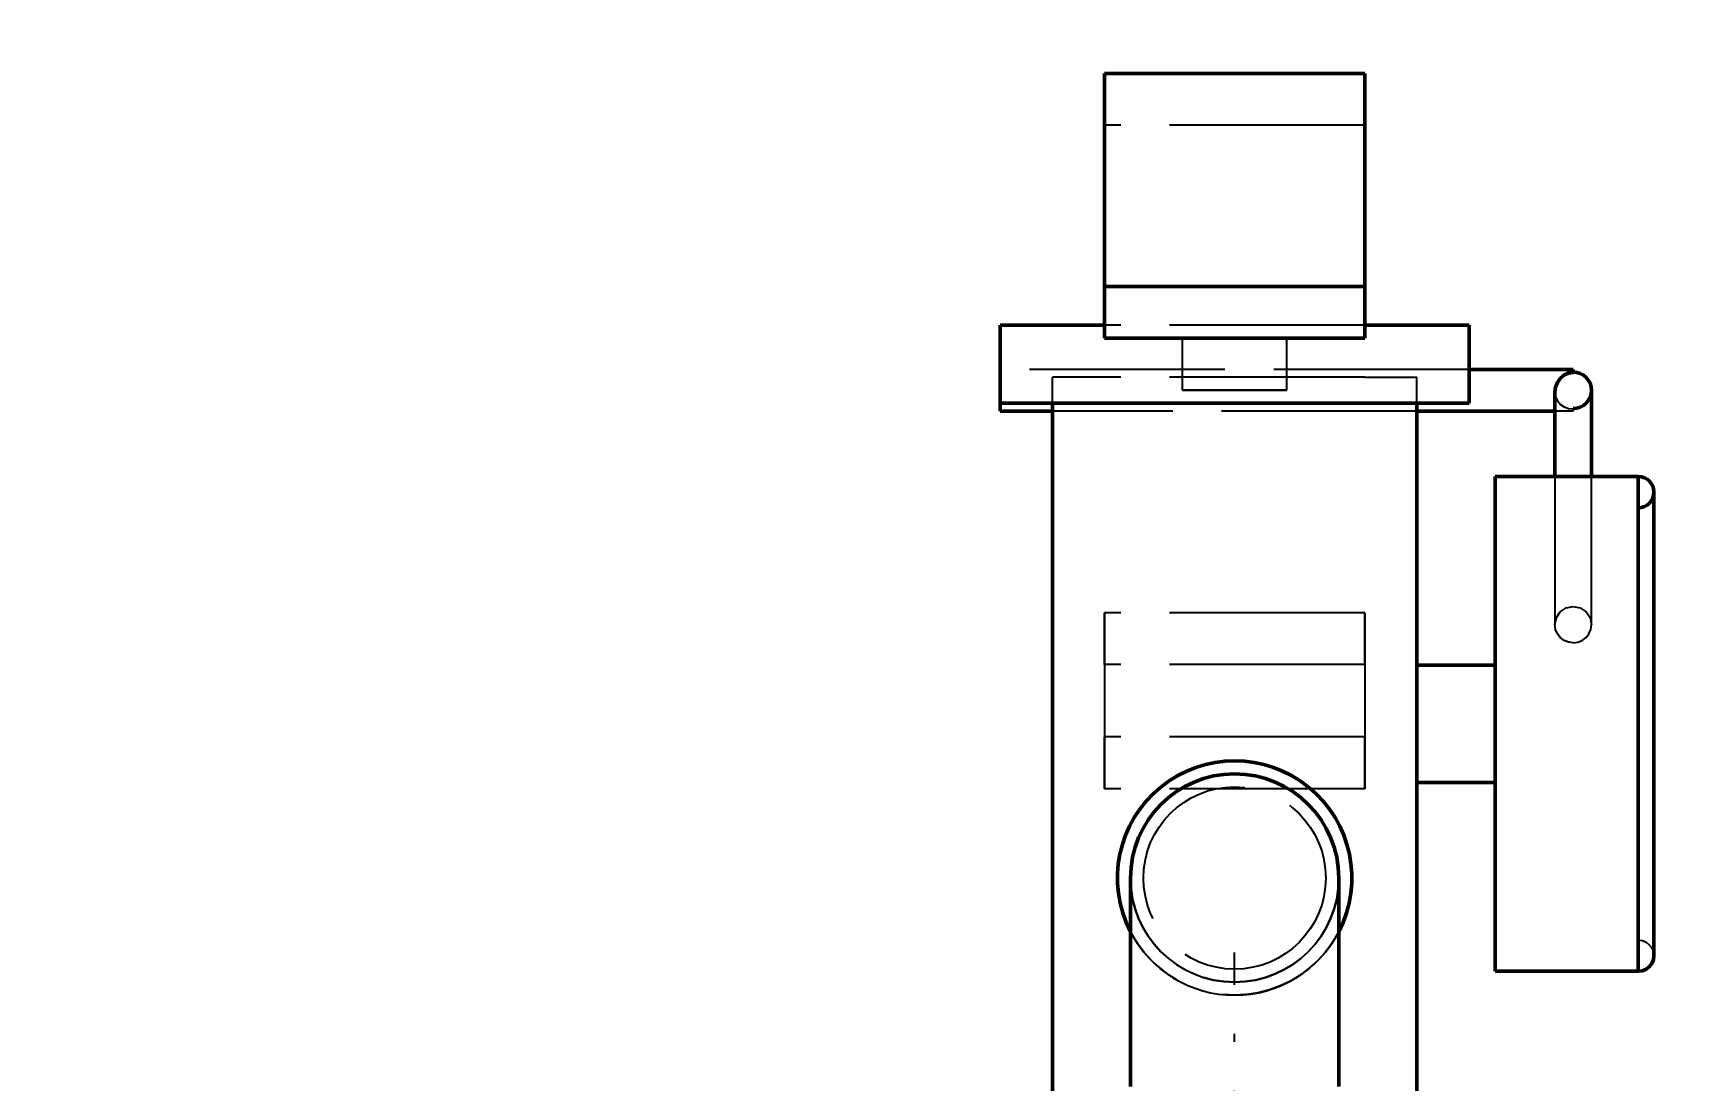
# Model space of a CAD drawing. Header units: millimetres. Extents: x 0 to 420, y 0 to 297.
# Drawn here: x 146 to 171.61, y 251.53 to 267.62 of the extents above; entities that cross this region are included whole.
import ezdxf

# ---------------------------------------------------------------- set-up
doc = ezdxf.new("R2010")
doc.units = ezdxf.units.MM
doc.linetypes.add('ISO02-TRAZOS', pattern=[3.75, 3, -0.75])
doc.linetypes.add('ISO04-TRAZO-PUNTO', pattern=[7.625, 6, -0.75, 0.125, -0.75])
for name, color, linetype, lineweight in [('01-VISIBLE', 7, 'CONTINUOUS', 50), ('02-OCULTA', 4, 'ISO02-TRAZOS', 25), ('03-EJE', 1, 'ISO04-TRAZO-PUNTO', 25), ('04-COTA', 3, 'CONTINUOUS', 25)]:
    doc.layers.add(name, color=color, linetype=linetype, lineweight=lineweight)
doc.styles.add('ISO3098', font='isocpeur.ttf')
doc.dimstyles.new('FLAMA-ISO', dxfattribs={"dimtxt": 3.5, "dimasz": 3, "dimexe": 2, "dimexo": 1, "dimgap": 1, "dimtad": 1, "dimdec": 1, "dimtxsty": 'ISO3098', "dimcen": 2.5, "dimclrd": 3, "dimclre": 3, "dimclrt": 3, "dimazin": 3, "dimtfac": 1, "dimtmove": 0, "dimatfit": 3, "dimlwd": 25, "dimlwe": 25})

msp = doc.modelspace()

# ---------------------------------------------------------------- linework, layer by layer
at = {"layer": '01-VISIBLE'}
for p, q in [((166.449, 267), (162.449, 267)), ((162.449, 263.728), (162.449, 267)), ((166.449, 263.728), (166.449, 267)), ((166.449, 263.728), (162.449, 263.728)), ((162.449, 262.934), (162.449, 263.728)), ((166.449, 262.934), (166.449, 263.728)), ((162.449, 263.134), (160.849, 263.134)), ((168.049, 263.134), (166.449, 263.134)), ((166.449, 262.934), (162.449, 262.934)), ((169.649, 262.454), (168.049, 262.454)), ((168.049, 261.934), (160.849, 261.934)), ((161.649, 261.814), (160.849, 261.814)), ((161.649, 250.5), (161.649, 261.934)), ((167.249, 250.5), (167.249, 261.934)), ((169.369, 261.814), (167.249, 261.814)), ((168.449, 260.809), (170.649, 260.809)), ((167.249, 257.909), (168.449, 257.909)), ((167.249, 256.109), (168.449, 256.109)), ((168.449, 253.209), (170.649, 253.209))]:
    msp.add_line(p, q, dxfattribs=at)
for points in [[(160.849, 261.934), (160.849, 262.034), (160.849, 262.134), (160.849, 262.234), (160.849, 262.334), (160.849, 262.434), (160.849, 262.534), (160.849, 262.634), (160.849, 262.734), (160.849, 262.834), (160.849, 262.934), (160.849, 263.034), (160.849, 263.134)], [(168.049, 261.934), (168.049, 262.034), (168.049, 262.134), (168.049, 262.234), (168.049, 262.334), (168.049, 262.434), (168.049, 262.534), (168.049, 262.634), (168.049, 262.734), (168.049, 262.834), (168.049, 262.934), (168.049, 263.034), (168.049, 263.134)], [(169.649, 262.407), (169.574, 262.396), (169.506, 262.363), (169.449, 262.313), (169.406, 262.251), (169.378, 262.18), (169.369, 262.105)], [(169.649, 262.407), (169.649, 262.415), (169.649, 262.423), (169.649, 262.431), (169.649, 262.438), (169.649, 262.446), (169.649, 262.454)], [(169.369, 262.105), (169.369, 261.997), (169.369, 261.889), (169.369, 261.781), (169.369, 261.673), (169.369, 261.565), (169.369, 261.457), (169.369, 261.349), (169.369, 261.241), (169.369, 261.133), (169.369, 261.025), (169.369, 260.917), (169.369, 260.809)], [(169.929, 260.809), (169.929, 260.911), (169.929, 261.013), (169.929, 261.115), (169.929, 261.216), (169.929, 261.318), (169.929, 261.42), (169.929, 261.522), (169.929, 261.624), (169.929, 261.726), (169.929, 261.828), (169.929, 261.93), (169.929, 262.032), (169.929, 262.134)], [(169.929, 260.809), (169.929, 260.911), (169.929, 261.013), (169.929, 261.115), (169.929, 261.216), (169.929, 261.318), (169.929, 261.42), (169.929, 261.522), (169.929, 261.624), (169.929, 261.726), (169.929, 261.828), (169.929, 261.93), (169.929, 262.032), (169.929, 262.134)], [(160.849, 261.814), (160.849, 261.834), (160.849, 261.854), (160.849, 261.874), (160.849, 261.894), (160.849, 261.914), (160.849, 261.934)], [(169.369, 261.814), (169.369, 261.713), (169.369, 261.613), (169.369, 261.512), (169.369, 261.412), (169.369, 261.311), (169.369, 261.211), (169.369, 261.11), (169.369, 261.01), (169.369, 260.909), (169.369, 260.809)], [(168.449, 260.809), (168.449, 260.709), (168.449, 260.609), (168.449, 260.509), (168.449, 260.409), (168.449, 260.309), (168.449, 260.209), (168.449, 260.109), (168.449, 260.009), (168.449, 259.909), (168.449, 259.809), (168.449, 259.709), (168.449, 259.609), (168.449, 259.509), (168.449, 259.409), (168.449, 259.309), (168.449, 259.209), (168.449, 259.109), (168.449, 259.009), (168.449, 258.909), (168.449, 258.809), (168.449, 258.709), (168.449, 258.609), (168.449, 258.509), (168.449, 258.409), (168.449, 258.309), (168.449, 258.209), (168.449, 258.109), (168.449, 258.009), (168.449, 257.909), (168.449, 257.809), (168.449, 257.709), (168.449, 257.609), (168.449, 257.509), (168.449, 257.409), (168.449, 257.309), (168.449, 257.209), (168.449, 257.109), (168.449, 257.009), (168.449, 256.909), (168.449, 256.809), (168.449, 256.709), (168.449, 256.609), (168.449, 256.509), (168.449, 256.409), (168.449, 256.309), (168.449, 256.209), (168.449, 256.109), (168.449, 256.009), (168.449, 255.909), (168.449, 255.809), (168.449, 255.709), (168.449, 255.609), (168.449, 255.509), (168.449, 255.409), (168.449, 255.309), (168.449, 255.209), (168.449, 255.109), (168.449, 255.009), (168.449, 254.909), (168.449, 254.809), (168.449, 254.709), (168.449, 254.609), (168.449, 254.509), (168.449, 254.409), (168.449, 254.309), (168.449, 254.209), (168.449, 254.109), (168.449, 254.009), (168.449, 253.909), (168.449, 253.809), (168.449, 253.709), (168.449, 253.609), (168.449, 253.509), (168.449, 253.409), (168.449, 253.309), (168.449, 253.209)], [(170.649, 260.809), (170.649, 260.709), (170.649, 260.609), (170.649, 260.509), (170.649, 260.409), (170.649, 260.309), (170.649, 260.209), (170.649, 260.109), (170.649, 260.009), (170.649, 259.909), (170.649, 259.809), (170.649, 259.709), (170.649, 259.609), (170.649, 259.509), (170.649, 259.409), (170.649, 259.309), (170.649, 259.209), (170.649, 259.109), (170.649, 259.009), (170.649, 258.909), (170.649, 258.809), (170.649, 258.709), (170.649, 258.609), (170.649, 258.509), (170.649, 258.409), (170.649, 258.309), (170.649, 258.209), (170.649, 258.109), (170.649, 258.009), (170.649, 257.909), (170.649, 257.809), (170.649, 257.709), (170.649, 257.609), (170.649, 257.509), (170.649, 257.409), (170.649, 257.309), (170.649, 257.209), (170.649, 257.109), (170.649, 257.009), (170.649, 256.909), (170.649, 256.809), (170.649, 256.709), (170.649, 256.609), (170.649, 256.509), (170.649, 256.409), (170.649, 256.309), (170.649, 256.209), (170.649, 256.109), (170.649, 256.009), (170.649, 255.909), (170.649, 255.809), (170.649, 255.709), (170.649, 255.609), (170.649, 255.509), (170.649, 255.409), (170.649, 255.309), (170.649, 255.209), (170.649, 255.109), (170.649, 255.009), (170.649, 254.909), (170.649, 254.809), (170.649, 254.709), (170.649, 254.609), (170.649, 254.509), (170.649, 254.409), (170.649, 254.309), (170.649, 254.209), (170.649, 254.109), (170.649, 254.009), (170.649, 253.909), (170.649, 253.809), (170.649, 253.709), (170.649, 253.609), (170.649, 253.509), (170.649, 253.409), (170.649, 253.309), (170.649, 253.209)], [(170.889, 253.449), (170.889, 253.549), (170.889, 253.649), (170.889, 253.75), (170.889, 253.85), (170.889, 253.95), (170.889, 254.05), (170.889, 254.151), (170.889, 254.251), (170.889, 254.351), (170.889, 254.452), (170.889, 254.552), (170.889, 254.652), (170.889, 254.752), (170.889, 254.853), (170.889, 254.953), (170.889, 255.053), (170.889, 255.154), (170.889, 255.254), (170.889, 255.354), (170.889, 255.454), (170.889, 255.555), (170.889, 255.655), (170.889, 255.755), (170.889, 255.856), (170.889, 255.956), (170.889, 256.056), (170.889, 256.156), (170.889, 256.257), (170.889, 256.357), (170.889, 256.457), (170.889, 256.557), (170.889, 256.658), (170.889, 256.758), (170.889, 256.858), (170.889, 256.959), (170.889, 257.059), (170.889, 257.159), (170.889, 257.259), (170.889, 257.36), (170.889, 257.46), (170.889, 257.56), (170.889, 257.661), (170.889, 257.761), (170.889, 257.861), (170.889, 257.961), (170.889, 258.062), (170.889, 258.162), (170.889, 258.262), (170.889, 258.363), (170.889, 258.463), (170.889, 258.563), (170.889, 258.663), (170.889, 258.764), (170.889, 258.864), (170.889, 258.964), (170.889, 259.065), (170.889, 259.165), (170.889, 259.265), (170.889, 259.365), (170.889, 259.466), (170.889, 259.566), (170.889, 259.666), (170.889, 259.766), (170.889, 259.867), (170.889, 259.967), (170.889, 260.067), (170.889, 260.168), (170.889, 260.268), (170.889, 260.368), (170.889, 260.468), (170.889, 260.569)], [(170.889, 253.449), (170.889, 253.549), (170.889, 253.649), (170.889, 253.75), (170.889, 253.85), (170.889, 253.95), (170.889, 254.05), (170.889, 254.151), (170.889, 254.251), (170.889, 254.351), (170.889, 254.452), (170.889, 254.552), (170.889, 254.652), (170.889, 254.752), (170.889, 254.853), (170.889, 254.953), (170.889, 255.053), (170.889, 255.154), (170.889, 255.254), (170.889, 255.354), (170.889, 255.454), (170.889, 255.555), (170.889, 255.655), (170.889, 255.755), (170.889, 255.856), (170.889, 255.956), (170.889, 256.056), (170.889, 256.156), (170.889, 256.257), (170.889, 256.357), (170.889, 256.457), (170.889, 256.557), (170.889, 256.658), (170.889, 256.758), (170.889, 256.858), (170.889, 256.959), (170.889, 257.059), (170.889, 257.159), (170.889, 257.259), (170.889, 257.36), (170.889, 257.46), (170.889, 257.56), (170.889, 257.661), (170.889, 257.761), (170.889, 257.861), (170.889, 257.961), (170.889, 258.062), (170.889, 258.162), (170.889, 258.262), (170.889, 258.363), (170.889, 258.463), (170.889, 258.563), (170.889, 258.663), (170.889, 258.764), (170.889, 258.864), (170.889, 258.964), (170.889, 259.065), (170.889, 259.165), (170.889, 259.265), (170.889, 259.365), (170.889, 259.466), (170.889, 259.566), (170.889, 259.666), (170.889, 259.766), (170.889, 259.867), (170.889, 259.967), (170.889, 260.067), (170.889, 260.168), (170.889, 260.268), (170.889, 260.368), (170.889, 260.468), (170.889, 260.569)], [(162.849, 251.442), (162.849, 251.542), (162.849, 251.642), (162.849, 251.742), (162.849, 251.842), (162.849, 251.942), (162.849, 252.042), (162.849, 252.142), (162.849, 252.242), (162.849, 252.342), (162.849, 252.442), (162.849, 252.542), (162.849, 252.642), (162.849, 252.742), (162.849, 252.842), (162.849, 252.942), (162.849, 253.042), (162.849, 253.142), (162.849, 253.242), (162.849, 253.342), (162.849, 253.442), (162.849, 253.542), (162.849, 253.642), (162.849, 253.742), (162.849, 253.842), (162.849, 253.942), (162.849, 254.042), (162.849, 254.142), (162.849, 254.242), (162.849, 254.342), (162.849, 254.442), (162.849, 254.542), (162.849, 254.642)], [(166.049, 251.442), (166.049, 251.542), (166.049, 251.642), (166.049, 251.742), (166.049, 251.842), (166.049, 251.942), (166.049, 252.042), (166.049, 252.142), (166.049, 252.242), (166.049, 252.342), (166.049, 252.442), (166.049, 252.542), (166.049, 252.642), (166.049, 252.742), (166.049, 252.842), (166.049, 252.942), (166.049, 253.042), (166.049, 253.142), (166.049, 253.242), (166.049, 253.342), (166.049, 253.442), (166.049, 253.542), (166.049, 253.642), (166.049, 253.742), (166.049, 253.842), (166.049, 253.942), (166.049, 254.042), (166.049, 254.142), (166.049, 254.242), (166.049, 254.342), (166.049, 254.442), (166.049, 254.542), (166.049, 254.642)], [(170.649, 253.209), (170.711, 253.217), (170.769, 253.241), (170.818, 253.279), (170.856, 253.329), (170.88, 253.387), (170.889, 253.449)]]:
    msp.add_lwpolyline(points, dxfattribs=at)
for centre, radius, start, end in [((169.649, 262.134), 0.28, -90, 90), ((170.649, 260.569), 0.24, -90, 90), ((164.449, 254.642), 1.8, -27.266, -152.734), ((164.449, 254.642), 1.6, 0, 180)]:
    msp.add_arc(centre, radius, start, end, dxfattribs=at)
at = {"layer": '02-OCULTA'}
for p, q in [((162.449, 266.206), (162.449, 267)), ((166.449, 266.206), (166.449, 267)), ((166.449, 266.206), (162.449, 266.206)), ((162.449, 262.934), (162.449, 266.206)), ((166.449, 262.934), (166.449, 266.206)), ((166.449, 263.134), (162.449, 263.134)), ((163.649, 262.134), (163.649, 262.934)), ((165.249, 262.134), (165.249, 262.934)), ((168.049, 262.454), (160.849, 262.454)), ((161.649, 261.934), (161.649, 262.334)), ((161.649, 250.5), (161.649, 262.334)), ((166.449, 262.334), (162.449, 262.334)), ((166.449, 262.334), (162.449, 262.334)), ((167.249, 261.934), (167.249, 262.334)), ((167.249, 250.5), (167.249, 262.334)), ((167.249, 261.814), (161.649, 261.814)), ((169.649, 261.814), (169.369, 261.814)), ((166.449, 258.716), (162.449, 258.716)), ((162.449, 257.921), (162.449, 258.716)), ((162.449, 258.716), (162.449, 256.809)), ((166.449, 257.921), (166.449, 258.716)), ((166.449, 258.716), (166.449, 256.809)), ((166.449, 257.921), (162.449, 257.921)), ((162.449, 257.921), (162.449, 256.013)), ((166.449, 257.921), (166.449, 256.013)), ((166.449, 256.809), (162.449, 256.809)), ((162.449, 256.013), (162.449, 256.809)), ((166.449, 256.013), (166.449, 256.809)), ((166.449, 256.013), (162.449, 256.013))]:
    msp.add_line(p, q, dxfattribs=at)
for points in [[(160.849, 263.134), (160.849, 263.034), (160.849, 262.934), (160.849, 262.834), (160.849, 262.734), (160.849, 262.634), (160.849, 262.534), (160.849, 262.434), (160.849, 262.334), (160.849, 262.234), (160.849, 262.134), (160.849, 262.034), (160.849, 261.934)], [(168.049, 263.134), (168.049, 263.034), (168.049, 262.934), (168.049, 262.834), (168.049, 262.734), (168.049, 262.634), (168.049, 262.534), (168.049, 262.434), (168.049, 262.334), (168.049, 262.234), (168.049, 262.134), (168.049, 262.034), (168.049, 261.934)], [(164.449, 262.934), (164.349, 262.934), (164.249, 262.934), (164.149, 262.934), (164.049, 262.934), (163.949, 262.934), (163.849, 262.934), (163.749, 262.934), (163.649, 262.934)], [(163.649, 262.934), (163.749, 262.934), (163.849, 262.934), (163.949, 262.934), (164.049, 262.934), (164.149, 262.934), (164.249, 262.934), (164.349, 262.934), (164.449, 262.934), (164.549, 262.934), (164.649, 262.934), (164.749, 262.934), (164.849, 262.934), (164.949, 262.934), (165.049, 262.934), (165.149, 262.934), (165.249, 262.934)], [(165.249, 262.934), (165.134, 262.934), (165.02, 262.934), (164.906, 262.934), (164.791, 262.934), (164.677, 262.934), (164.563, 262.934), (164.449, 262.934)], [(160.849, 262.454), (160.849, 262.347), (160.849, 262.241), (160.849, 262.134), (160.849, 262.027), (160.849, 261.921), (160.849, 261.814)], [(160.849, 261.934), (160.849, 262.021), (160.849, 262.107), (160.849, 262.194), (160.849, 262.281), (160.849, 262.367), (160.849, 262.454)], [(162.449, 262.334), (162.349, 262.334), (162.249, 262.334), (162.149, 262.334), (162.049, 262.334), (161.949, 262.334), (161.849, 262.334), (161.749, 262.334), (161.649, 262.334)], [(162.449, 262.334), (162.349, 262.334), (162.249, 262.334), (162.149, 262.334), (162.049, 262.334), (161.949, 262.334), (161.849, 262.334), (161.749, 262.334), (161.649, 262.334)], [(166.449, 262.334), (166.549, 262.334), (166.649, 262.334), (166.749, 262.334), (166.849, 262.334), (166.949, 262.334), (167.049, 262.334), (167.149, 262.334), (167.249, 262.334)], [(166.449, 262.334), (166.549, 262.334), (166.649, 262.334), (166.749, 262.334), (166.849, 262.334), (166.949, 262.334), (167.049, 262.334), (167.149, 262.334), (167.249, 262.334)], [(169.649, 262.407), (169.574, 262.396), (169.506, 262.363), (169.449, 262.313), (169.406, 262.251), (169.378, 262.18), (169.369, 262.105)], [(169.649, 262.454), (169.649, 262.446), (169.649, 262.438), (169.649, 262.431), (169.649, 262.423), (169.649, 262.415), (169.649, 262.407)], [(169.649, 262.407), (169.649, 262.408), (169.649, 262.409), (169.649, 262.411), (169.649, 262.412), (169.649, 262.413), (169.649, 262.414)], [(169.649, 262.414), (169.649, 262.413), (169.649, 262.412), (169.649, 262.411), (169.649, 262.409), (169.649, 262.408), (169.649, 262.407)], [(164.449, 262.134), (164.349, 262.134), (164.249, 262.134), (164.149, 262.134), (164.049, 262.134), (163.949, 262.134), (163.849, 262.134), (163.749, 262.134), (163.649, 262.134)], [(163.649, 262.134), (163.749, 262.134), (163.849, 262.134), (163.949, 262.134), (164.049, 262.134), (164.149, 262.134), (164.249, 262.134), (164.349, 262.134), (164.449, 262.134), (164.549, 262.134), (164.649, 262.134), (164.749, 262.134), (164.849, 262.134), (164.949, 262.134), (165.049, 262.134), (165.149, 262.134), (165.249, 262.134)], [(165.249, 262.134), (165.134, 262.134), (165.02, 262.134), (164.906, 262.134), (164.791, 262.134), (164.677, 262.134), (164.563, 262.134), (164.449, 262.134)], [(169.369, 262.105), (169.378, 262.035), (169.406, 261.971), (169.452, 261.917), (169.511, 261.878), (169.578, 261.855), (169.649, 261.847)], [(169.369, 262.105), (169.378, 262.035), (169.406, 261.971), (169.452, 261.917), (169.511, 261.878), (169.578, 261.855), (169.649, 261.847)], [(169.369, 262.105), (169.369, 262.057), (169.369, 262.008), (169.369, 261.96), (169.369, 261.911), (169.369, 261.863), (169.369, 261.814)], [(169.649, 261.847), (169.649, 261.848), (169.649, 261.849), (169.649, 261.851), (169.649, 261.852), (169.649, 261.853), (169.649, 261.854)], [(169.649, 261.854), (169.649, 261.853), (169.649, 261.852), (169.649, 261.851), (169.649, 261.849), (169.649, 261.848), (169.649, 261.847)], [(169.649, 261.847), (169.649, 261.842), (169.649, 261.836), (169.649, 261.831), (169.649, 261.825), (169.649, 261.819), (169.649, 261.814)], [(169.649, 261.814), (169.649, 261.819), (169.649, 261.825), (169.649, 261.831), (169.649, 261.836), (169.649, 261.842), (169.649, 261.847)], [(168.449, 253.209), (168.449, 253.309), (168.449, 253.409), (168.449, 253.509), (168.449, 253.609), (168.449, 253.709), (168.449, 253.809), (168.449, 253.909), (168.449, 254.009), (168.449, 254.109), (168.449, 254.209), (168.449, 254.309), (168.449, 254.409), (168.449, 254.509), (168.449, 254.609), (168.449, 254.709), (168.449, 254.809), (168.449, 254.909), (168.449, 255.009), (168.449, 255.109), (168.449, 255.209), (168.449, 255.309), (168.449, 255.409), (168.449, 255.509), (168.449, 255.609), (168.449, 255.709), (168.449, 255.809), (168.449, 255.909), (168.449, 256.009), (168.449, 256.109), (168.449, 256.209), (168.449, 256.309), (168.449, 256.409), (168.449, 256.509), (168.449, 256.609), (168.449, 256.709), (168.449, 256.809), (168.449, 256.909), (168.449, 257.009), (168.449, 257.109), (168.449, 257.209), (168.449, 257.309), (168.449, 257.409), (168.449, 257.509), (168.449, 257.609), (168.449, 257.709), (168.449, 257.809), (168.449, 257.909), (168.449, 258.009), (168.449, 258.109), (168.449, 258.209), (168.449, 258.309), (168.449, 258.409), (168.449, 258.509), (168.449, 258.609), (168.449, 258.709), (168.449, 258.809), (168.449, 258.909), (168.449, 259.009), (168.449, 259.109), (168.449, 259.209), (168.449, 259.309), (168.449, 259.409), (168.449, 259.509), (168.449, 259.609), (168.449, 259.709), (168.449, 259.809), (168.449, 259.909), (168.449, 260.009), (168.449, 260.109), (168.449, 260.209), (168.449, 260.309), (168.449, 260.409), (168.449, 260.509), (168.449, 260.609), (168.449, 260.709), (168.449, 260.809)], [(169.369, 260.809), (169.369, 260.705), (169.369, 260.602), (169.369, 260.499), (169.369, 260.395), (169.369, 260.292), (169.369, 260.188), (169.369, 260.085), (169.369, 259.982), (169.369, 259.878), (169.369, 259.775), (169.369, 259.671), (169.369, 259.568), (169.369, 259.465), (169.369, 259.361), (169.369, 259.258), (169.369, 259.154), (169.369, 259.051), (169.369, 258.948), (169.369, 258.844), (169.369, 258.741), (169.369, 258.637), (169.369, 258.534)], [(169.369, 260.809), (169.369, 260.705), (169.369, 260.602), (169.369, 260.499), (169.369, 260.395), (169.369, 260.292), (169.369, 260.188), (169.369, 260.085), (169.369, 259.982), (169.369, 259.878), (169.369, 259.775), (169.369, 259.671), (169.369, 259.568), (169.369, 259.465), (169.369, 259.361), (169.369, 259.258), (169.369, 259.154), (169.369, 259.051), (169.369, 258.948), (169.369, 258.844), (169.369, 258.741), (169.369, 258.637), (169.369, 258.534)], [(169.929, 258.534), (169.929, 258.637), (169.929, 258.741), (169.929, 258.844), (169.929, 258.948), (169.929, 259.051), (169.929, 259.154), (169.929, 259.258), (169.929, 259.361), (169.929, 259.465), (169.929, 259.568), (169.929, 259.671), (169.929, 259.775), (169.929, 259.878), (169.929, 259.982), (169.929, 260.085), (169.929, 260.188), (169.929, 260.292), (169.929, 260.395), (169.929, 260.499), (169.929, 260.602), (169.929, 260.705), (169.929, 260.809)], [(169.929, 258.534), (169.929, 258.637), (169.929, 258.741), (169.929, 258.844), (169.929, 258.948), (169.929, 259.051), (169.929, 259.154), (169.929, 259.258), (169.929, 259.361), (169.929, 259.465), (169.929, 259.568), (169.929, 259.671), (169.929, 259.775), (169.929, 259.878), (169.929, 259.982), (169.929, 260.085), (169.929, 260.188), (169.929, 260.292), (169.929, 260.395), (169.929, 260.499), (169.929, 260.602), (169.929, 260.705), (169.929, 260.809)], [(170.649, 253.209), (170.649, 253.309), (170.649, 253.409), (170.649, 253.509), (170.649, 253.609), (170.649, 253.709), (170.649, 253.809), (170.649, 253.909), (170.649, 254.009), (170.649, 254.109), (170.649, 254.209), (170.649, 254.309), (170.649, 254.409), (170.649, 254.509), (170.649, 254.609), (170.649, 254.709), (170.649, 254.809), (170.649, 254.909), (170.649, 255.009), (170.649, 255.109), (170.649, 255.209), (170.649, 255.309), (170.649, 255.409), (170.649, 255.509), (170.649, 255.609), (170.649, 255.709), (170.649, 255.809), (170.649, 255.909), (170.649, 256.009), (170.649, 256.109), (170.649, 256.209), (170.649, 256.309), (170.649, 256.409), (170.649, 256.509), (170.649, 256.609), (170.649, 256.709), (170.649, 256.809), (170.649, 256.909), (170.649, 257.009), (170.649, 257.109), (170.649, 257.209), (170.649, 257.309), (170.649, 257.409), (170.649, 257.509), (170.649, 257.609), (170.649, 257.709), (170.649, 257.809), (170.649, 257.909), (170.649, 258.009), (170.649, 258.109), (170.649, 258.209), (170.649, 258.309), (170.649, 258.409), (170.649, 258.509), (170.649, 258.609), (170.649, 258.709), (170.649, 258.809), (170.649, 258.909), (170.649, 259.009), (170.649, 259.109), (170.649, 259.209), (170.649, 259.309), (170.649, 259.409), (170.649, 259.509), (170.649, 259.609), (170.649, 259.709), (170.649, 259.809), (170.649, 259.909), (170.649, 260.009), (170.649, 260.109), (170.649, 260.209), (170.649, 260.309), (170.649, 260.409), (170.649, 260.509), (170.649, 260.609), (170.649, 260.709), (170.649, 260.809)], [(170.649, 260.329), (170.649, 260.228), (170.649, 260.128), (170.649, 260.027), (170.649, 259.926), (170.649, 259.826), (170.649, 259.725), (170.649, 259.625), (170.649, 259.524), (170.649, 259.423), (170.649, 259.323), (170.649, 259.222), (170.649, 259.121), (170.649, 259.021), (170.649, 258.92), (170.649, 258.82), (170.649, 258.719), (170.649, 258.618), (170.649, 258.518), (170.649, 258.417), (170.649, 258.317), (170.649, 258.216), (170.649, 258.115), (170.649, 258.015), (170.649, 257.914), (170.649, 257.814), (170.649, 257.713), (170.649, 257.612), (170.649, 257.512), (170.649, 257.411), (170.649, 257.311), (170.649, 257.21), (170.649, 257.109), (170.649, 257.009), (170.649, 256.908), (170.649, 256.808), (170.649, 256.707), (170.649, 256.606), (170.649, 256.506), (170.649, 256.405), (170.649, 256.305), (170.649, 256.204), (170.649, 256.103), (170.649, 256.003), (170.649, 255.902), (170.649, 255.801), (170.649, 255.701), (170.649, 255.6), (170.649, 255.5), (170.649, 255.399), (170.649, 255.298), (170.649, 255.198), (170.649, 255.097), (170.649, 254.997), (170.649, 254.896), (170.649, 254.795), (170.649, 254.695), (170.649, 254.594), (170.649, 254.494), (170.649, 254.393), (170.649, 254.292), (170.649, 254.192), (170.649, 254.091), (170.649, 253.991), (170.649, 253.89), (170.649, 253.789), (170.649, 253.689)], [(170.649, 253.689), (170.649, 253.789), (170.649, 253.89), (170.649, 253.991), (170.649, 254.091), (170.649, 254.192), (170.649, 254.292), (170.649, 254.393), (170.649, 254.494), (170.649, 254.594), (170.649, 254.695), (170.649, 254.795), (170.649, 254.896), (170.649, 254.997), (170.649, 255.097), (170.649, 255.198), (170.649, 255.298), (170.649, 255.399), (170.649, 255.5), (170.649, 255.6), (170.649, 255.701), (170.649, 255.801), (170.649, 255.902), (170.649, 256.003), (170.649, 256.103), (170.649, 256.204), (170.649, 256.305), (170.649, 256.405), (170.649, 256.506), (170.649, 256.606), (170.649, 256.707), (170.649, 256.808), (170.649, 256.908), (170.649, 257.009), (170.649, 257.109), (170.649, 257.21), (170.649, 257.311), (170.649, 257.411), (170.649, 257.512), (170.649, 257.612), (170.649, 257.713), (170.649, 257.814), (170.649, 257.914), (170.649, 258.015), (170.649, 258.115), (170.649, 258.216), (170.649, 258.317), (170.649, 258.417), (170.649, 258.518), (170.649, 258.618), (170.649, 258.719), (170.649, 258.82), (170.649, 258.92), (170.649, 259.021), (170.649, 259.121), (170.649, 259.222), (170.649, 259.323), (170.649, 259.423), (170.649, 259.524), (170.649, 259.625), (170.649, 259.725), (170.649, 259.826), (170.649, 259.926), (170.649, 260.027), (170.649, 260.128), (170.649, 260.228), (170.649, 260.329)], [(169.369, 258.534), (169.39, 258.641), (169.451, 258.732), (169.541, 258.793), (169.649, 258.814), (169.756, 258.793), (169.847, 258.732), (169.907, 258.641), (169.929, 258.534)], [(169.649, 258.254), (169.576, 258.263), (169.509, 258.291), (169.451, 258.336), (169.406, 258.394), (169.378, 258.461), (169.369, 258.534)], [(169.649, 258.254), (169.721, 258.263), (169.789, 258.291), (169.847, 258.336), (169.891, 258.394), (169.919, 258.461), (169.929, 258.534)], [(167.249, 256.109), (167.249, 256.209), (167.249, 256.309), (167.249, 256.409), (167.249, 256.509), (167.249, 256.609), (167.249, 256.709), (167.249, 256.809), (167.249, 256.909), (167.249, 257.009), (167.249, 257.109), (167.249, 257.209), (167.249, 257.309), (167.249, 257.409), (167.249, 257.509), (167.249, 257.609), (167.249, 257.709), (167.249, 257.809), (167.249, 257.909)], [(167.249, 257.909), (167.249, 257.809), (167.249, 257.709), (167.249, 257.609), (167.249, 257.509), (167.249, 257.409), (167.249, 257.309), (167.249, 257.209), (167.249, 257.109), (167.249, 257.009), (167.249, 256.909), (167.249, 256.809), (167.249, 256.709), (167.249, 256.609), (167.249, 256.509), (167.249, 256.409), (167.249, 256.309), (167.249, 256.209), (167.249, 256.109)], [(168.449, 256.109), (168.449, 256.209), (168.449, 256.309), (168.449, 256.409), (168.449, 256.509), (168.449, 256.609), (168.449, 256.709), (168.449, 256.809), (168.449, 256.909), (168.449, 257.009), (168.449, 257.109), (168.449, 257.209), (168.449, 257.309), (168.449, 257.409), (168.449, 257.509), (168.449, 257.609), (168.449, 257.709), (168.449, 257.809), (168.449, 257.909)], [(168.449, 257.909), (168.449, 257.809), (168.449, 257.709), (168.449, 257.609), (168.449, 257.509), (168.449, 257.409), (168.449, 257.309), (168.449, 257.209), (168.449, 257.109), (168.449, 257.009), (168.449, 256.909), (168.449, 256.809), (168.449, 256.709), (168.449, 256.609), (168.449, 256.509), (168.449, 256.409), (168.449, 256.309), (168.449, 256.209), (168.449, 256.109)], [(170.649, 253.689), (170.711, 253.681), (170.769, 253.657), (170.818, 253.618), (170.856, 253.569), (170.88, 253.511), (170.889, 253.449)]]:
    msp.add_lwpolyline(points, dxfattribs=at)
for radius in [1.8, 1.6, 1.4, 1.4]:
    msp.add_circle((164.449, 254.642), radius, dxfattribs=at)
for radius, start, end in [(1.6, 180, -90), (1.6, -90, 0), (1.8, -152.734, -90), (1.8, -90, -27.266)]:
    msp.add_arc((164.449, 254.642), radius, start, end, dxfattribs=at)
at = {"layer": '03-EJE'}
msp.add_line((164.449, 131), (164.449, 253.5), dxfattribs=at)

# ---------------------------------------------------------------- dimensions: what is measured, and where the dimension line sits
at = {"layer": '04-COTA'}
msp.add_linear_dim(base=(145.999, 276), p1=(145.999, 267), p2=(182.899, 267), dimstyle='FLAMA-ISO', override={"dimlfac": 5}, dxfattribs=at).render()

doc.saveas('drawing.dxf')
